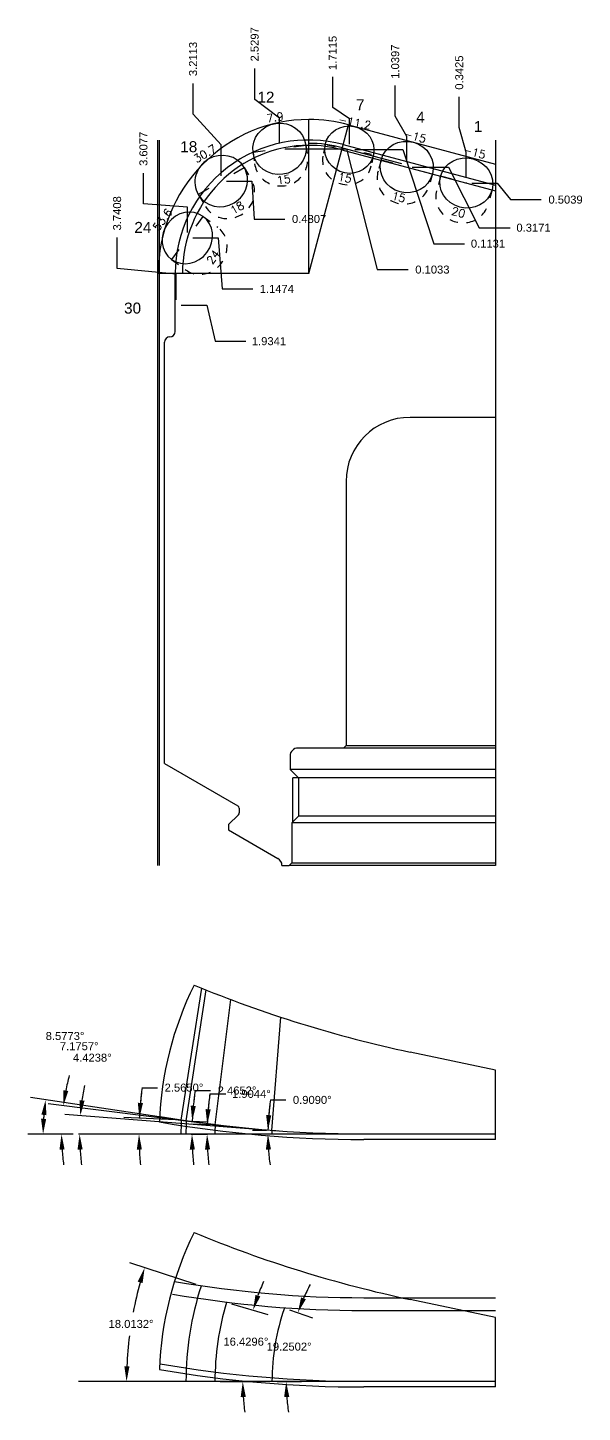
# Model space of a CAD drawing. Header units: inches. Extents: x 97.4 to 144.9, y -24 to -7.6.
# Drawn here: x 110.58 to 117.07, y -23.96 to -7.73 of the extents above; entities that cross this region are included whole.
import ezdxf
from ezdxf.enums import TextEntityAlignment as Align

# ---------------------------------------------------------------- set-up
doc = ezdxf.new("R2010")
doc.units = ezdxf.units.IN
doc.header["$MEASUREMENT"] = 0
doc.linetypes.add('HIDDEN2', pattern=[0.1875, 0.125, -0.0625])
doc.layers.add('Blade_1', color=30, linetype='Continuous', true_color=0xff7f00)
doc.layers.add('Blade_6', color=7, linetype='Continuous', true_color=0xc880f5)
doc.layers.add('Dims', color=4, linetype='Continuous')
doc.styles.add('RomanS', font='romans')
doc.styles.get("Standard").update_dxf_attribs({"font": 'arial.ttf'})
doc.dimstyles.get("Standard").update_dxf_attribs({"dimtxt": 0.09375, "dimasz": 0.18, "dimexe": 0.18, "dimexo": 0.0625, "dimgap": 0.09, "dimtad": 0, "dimtih": 1, "dimtoh": 1, "dimdec": 4, "dimzin": 0, "dimdsep": 46, "dimtxsty": 'Standard', "dimcen": 0.09, "dimadec": 4, "dimazin": 0, "dimtfac": 1, "dimtdec": 4, "dimtofl": 0, "dimtmove": 0, "dimatfit": 3, "dimfxl": 1, "dimtolj": 1, "dimtzin": 0, "dimarcsym": 0})

# ---------------------------------------------------------------- blocks, each defined once
blk = doc.blocks.new('*D39')
at = {"layer": 'Dims', "color": 0, "lineweight": -2, "transparency": 16777216}
for p, q in [((115.775, -9.551), (116.072, -9.551)), ((116.072, -9.551), (116.23, -9.746)), ((116.23, -9.746), (116.59, -9.746))]:
    blk.add_line(p, q, dxfattribs=at)
at = {"layer": 'Dims', "color": 0, "transparency": 16777216, "insert": (116.874, -9.746), "char_height": 0.0938, "attachment_point": 5}
blk.add_mtext('\\A1;0.5039', dxfattribs=at)
blk = doc.blocks.new('*D40')
at = {"layer": 'Dims', "color": 0, "lineweight": -2, "transparency": 16777216}
for p, q in [((115.077, -9.364), (115.504, -9.364)), ((115.504, -9.364), (115.864, -10.075)), ((115.864, -10.075), (116.224, -10.075))]:
    blk.add_line(p, q, dxfattribs=at)
at = {"layer": 'Dims', "color": 0, "transparency": 16777216, "insert": (116.499, -10.075), "char_height": 0.0938, "attachment_point": 5}
blk.add_mtext('\\A1;0.3171', dxfattribs=at)
blk = doc.blocks.new('*D41')
at = {"layer": 'Dims', "color": 0, "lineweight": -2, "transparency": 16777216}
for p, q in [((114.406, -9.16), (114.971, -9.16)), ((114.971, -9.16), (115.331, -10.262)), ((115.331, -10.262), (115.691, -10.262))]:
    blk.add_line(p, q, dxfattribs=at)
at = {"layer": 'Dims', "color": 0, "transparency": 16777216, "insert": (115.966, -10.262), "char_height": 0.0938, "attachment_point": 5}
blk.add_mtext('\\A1;0.1131', dxfattribs=at)
blk = doc.blocks.new('*D42')
at = {"layer": 'Dims', "color": 0, "lineweight": -2, "transparency": 16777216}
for p, q in [((115.63, -8.902), (115.63, -8.542)), ((115.712, -9.191), (115.63, -8.902)), ((115.712, -9.488), (115.712, -9.191))]:
    blk.add_line(p, q, dxfattribs=at)
at = {"layer": 'Dims', "color": 0, "transparency": 16777216, "insert": (115.63, -8.257), "char_height": 0.0938, "attachment_point": 5, "rotation": 90}
blk.add_mtext('\\A1;0.3425', dxfattribs=at)
blk = doc.blocks.new('*D43')
at = {"layer": 'Dims', "color": 0, "lineweight": -2, "transparency": 16777216}
for p, q in [((114.88, -8.769), (114.88, -8.409)), ((115.015, -9.004), (114.88, -8.769)), ((115.015, -9.302), (115.015, -9.004))]:
    blk.add_line(p, q, dxfattribs=at)
at = {"layer": 'Dims', "color": 0, "transparency": 16777216, "insert": (114.88, -8.129), "char_height": 0.0938, "attachment_point": 5, "rotation": 90}
blk.add_mtext('\\A1;1.0397', dxfattribs=at)
blk = doc.blocks.new('*D49')
at = {"layer": 'Dims', "color": 0, "lineweight": -2, "transparency": 16777216}
for p, q in [((113.235, -8.571), (113.235, -8.211)), ((113.525, -8.79), (113.235, -8.571)), ((113.525, -9.088), (113.525, -8.79))]:
    blk.add_line(p, q, dxfattribs=at)
at = {"layer": 'Dims', "color": 0, "transparency": 16777216, "insert": (113.235, -7.926), "char_height": 0.0938, "attachment_point": 5, "rotation": 90}
blk.add_mtext('\\A1;2.5297', dxfattribs=at)
blk = doc.blocks.new('*D50')
at = {"layer": 'Dims', "color": 0, "lineweight": -2, "transparency": 16777216}
for p, q in [((113.587, -9.15), (114.31, -9.15)), ((114.31, -9.15), (114.67, -10.566)), ((114.67, -10.566), (115.03, -10.566))]:
    blk.add_line(p, q, dxfattribs=at)
at = {"layer": 'Dims', "color": 0, "transparency": 16777216, "insert": (115.315, -10.566), "char_height": 0.0938, "attachment_point": 5}
blk.add_mtext('\\A1;0.1033', dxfattribs=at)
blk = doc.blocks.new('*D51')
at = {"layer": 'Blade_1', "color": 0, "lineweight": -2, "transparency": 16777216}
blk.add_line((113.313, -20.646), (111.014, -20.468), dxfattribs=at)
for start, end in [(168.1783, 171.8772), (183.6989, 187.3979)]:
    blk.add_arc((113.974, -20.697), 2.789, start, end, dxfattribs=at)
at = {"layer": 'Blade_1', "color": 0, "transparency": 16777216}
for points in [[(111.243, -20.306), (111.184, -20.3), (111.194, -20.482)], [(111.161, -20.878), (111.221, -20.876), (111.186, -20.697)]]:
    blk.add_solid(points, dxfattribs=at)
at = {"layer": 'Blade_1', "color": 0, "transparency": 16777216, "insert": (111.334, -19.801), "char_height": 0.09375, "attachment_point": 5}
blk.add_mtext('\\A1;4.4238°', dxfattribs=at)
blk = doc.blocks.new('*D52')
at = {"layer": 'Blade_1', "color": 0, "lineweight": -2, "transparency": 16777216}
for p, q in [((113.42, -20.296), (113.6, -20.296)), ((113.375, -20.654), (113.21, -20.652)), ((113.375, -20.697), (113.21, -20.697))]:
    blk.add_line(p, q, dxfattribs=at)
for start, end in [(171.3455, 179.091), (171.3499, 175.2205), (183.8706, 187.7412)]:
    blk.add_arc((116.055, -20.697), 2.665, start, end, dxfattribs=at)
at = {"layer": 'Blade_1', "color": 0, "transparency": 16777216}
for points in [[(113.429, -20.476), (113.369, -20.473), (113.39, -20.655)], [(113.366, -20.878), (113.426, -20.876), (113.39, -20.697)]]:
    blk.add_solid(points, dxfattribs=at)
at = {"layer": 'Blade_1', "color": 0, "transparency": 16777216, "insert": (113.909, -20.296), "char_height": 0.09375, "attachment_point": 5}
blk.add_mtext('\\A1;0.9090°', dxfattribs=at)
blk = doc.blocks.new('*D54')
at = {"layer": 'Dims', "color": 0, "lineweight": -2, "transparency": 16777216}
for p, q in [((112.514, -8.743), (112.514, -8.383)), ((112.843, -9.103), (112.514, -8.743)), ((112.843, -9.465), (112.843, -9.103))]:
    blk.add_line(p, q, dxfattribs=at)
at = {"layer": 'Dims', "color": 0, "transparency": 16777216, "insert": (112.514, -8.098), "char_height": 0.0938, "attachment_point": 5, "rotation": 90}
blk.add_mtext('\\A1;3.2113', dxfattribs=at)
blk = doc.blocks.new('*D55')
at = {"layer": 'Dims', "color": 0, "lineweight": -2, "transparency": 16777216}
for p, q in [((112.906, -9.528), (113.203, -9.528)), ((113.203, -9.528), (113.227, -9.973)), ((113.227, -9.973), (113.587, -9.973))]:
    blk.add_line(p, q, dxfattribs=at)
at = {"layer": 'Dims', "color": 0, "transparency": 16777216, "insert": (113.872, -9.973), "char_height": 0.0938, "attachment_point": 5}
blk.add_mtext('\\A1;0.4807', dxfattribs=at)
blk = doc.blocks.new('*D56')
at = {"layer": 'Blade_1', "color": 0, "lineweight": -2, "transparency": 16777216}
for p, q in [((112.648, -20.572), (110.816, -20.342)), ((111.109, -20.697), (110.794, -20.697))]:
    blk.add_line(p, q, dxfattribs=at)
for start, end in [(165.0824, 168.9534), (183.8709, 187.7419)]:
    blk.add_arc((113.639, -20.697), 2.665, start, end, dxfattribs=at)
at = {"layer": 'Blade_1', "color": 0, "transparency": 16777216}
for points in [[(111.053, -20.191), (110.994, -20.182), (110.995, -20.364)], [(110.95, -20.878), (111.01, -20.876), (110.974, -20.697)]]:
    blk.add_solid(points, dxfattribs=at)
at = {"layer": 'Blade_1', "color": 0, "transparency": 16777216, "insert": (111.181, -19.667), "char_height": 0.09375, "attachment_point": 5}
blk.add_mtext('\\A1;7.1757°', dxfattribs=at)
blk = doc.blocks.new('*D57')
at = {"layer": 'Blade_1', "color": 0, "lineweight": -2, "transparency": 16777216}
for p, q in [((112.711, -20.226), (112.891, -20.226)), ((112.709, -20.586), (112.5, -20.579)), ((112.707, -20.697), (112.498, -20.697))]:
    blk.add_line(p, q, dxfattribs=at)
for start, end in [(171.9846, 178.0956), (171.9867, 175.0412), (183.0544, 186.1089)]:
    blk.add_arc((116.055, -20.697), 3.377, start, end, dxfattribs=at)
at = {"layer": 'Blade_1', "color": 0, "transparency": 16777216}
for points in [[(112.72, -20.407), (112.66, -20.403), (112.68, -20.585)], [(112.653, -20.878), (112.713, -20.876), (112.678, -20.697)]]:
    blk.add_solid(points, dxfattribs=at)
at = {"layer": 'Blade_1', "color": 0, "transparency": 16777216, "insert": (113.196, -20.226), "char_height": 0.09375, "attachment_point": 5}
blk.add_mtext('\\A1;1.9044°', dxfattribs=at)
blk = doc.blocks.new('*D59')
at = {"layer": 'Blade_1', "color": 0, "lineweight": -2, "transparency": 16777216}
for p, q in [((112.352, -20.529), (110.611, -20.266)), ((111.109, -20.697), (110.578, -20.697))]:
    blk.add_line(p, q, dxfattribs=at)
blk.add_arc((113.467, -20.697), 2.709, 175.2303, 176.1925, dxfattribs=at)
at = {"layer": 'Blade_1', "color": 0, "transparency": 16777216}
for points in [[(110.738, -20.468), (110.797, -20.475), (110.788, -20.293)], [(110.794, -20.518), (110.734, -20.516), (110.758, -20.697)]]:
    blk.add_solid(points, dxfattribs=at)
at = {"layer": 'Blade_1', "color": 0, "transparency": 16777216, "insert": (111.015, -19.547), "char_height": 0.09375, "attachment_point": 5}
blk.add_mtext('\\A1;8.5773°', dxfattribs=at)
blk = doc.blocks.new('*D60')
at = {"layer": 'Dims', "color": 0, "lineweight": -2, "transparency": 16777216}
for p, q in [((111.933, -9.795), (111.933, -9.435)), ((112.447, -9.834), (111.933, -9.795)), ((112.447, -10.132), (112.447, -9.834))]:
    blk.add_line(p, q, dxfattribs=at)
at = {"layer": 'Dims', "color": 0, "transparency": 16777216, "insert": (111.933, -9.15), "char_height": 0.0938, "attachment_point": 5, "rotation": 90}
blk.add_mtext('\\A1;3.6077', dxfattribs=at)
blk = doc.blocks.new('*D61')
at = {"layer": 'Dims', "color": 0, "lineweight": -2, "transparency": 16777216}
for p, q in [((112.509, -10.194), (112.807, -10.194)), ((112.807, -10.194), (112.854, -10.792)), ((112.854, -10.792), (113.214, -10.792))]:
    blk.add_line(p, q, dxfattribs=at)
at = {"layer": 'Dims', "color": 0, "transparency": 16777216, "insert": (113.494, -10.792), "char_height": 0.0938, "attachment_point": 5}
blk.add_mtext('\\A1;1.1474', dxfattribs=at)
blk = doc.blocks.new('*D63')
at = {"layer": 'Dims', "color": 0, "lineweight": -2, "transparency": 16777216}
for p, q in [((111.625, -10.551), (111.625, -10.191)), ((112.314, -10.621), (111.625, -10.551)), ((112.314, -10.919), (112.314, -10.621))]:
    blk.add_line(p, q, dxfattribs=at)
at = {"layer": 'Dims', "color": 0, "transparency": 16777216, "insert": (111.625, -9.906), "char_height": 0.0938, "attachment_point": 5, "rotation": 90}
blk.add_mtext('\\A1;3.7408', dxfattribs=at)
blk = doc.blocks.new('*D64')
at = {"layer": 'Dims', "color": 0, "lineweight": -2, "transparency": 16777216}
for p, q in [((112.376, -10.981), (112.674, -10.981)), ((112.674, -10.981), (112.771, -11.405)), ((112.771, -11.405), (113.131, -11.405))]:
    blk.add_line(p, q, dxfattribs=at)
at = {"layer": 'Dims', "color": 0, "transparency": 16777216, "insert": (113.402, -11.405), "char_height": 0.0938, "attachment_point": 5}
blk.add_mtext('\\A1;1.9341', dxfattribs=at)
blk = doc.blocks.new('*D172')
at = {"layer": 'Blade_6', "color": 0, "lineweight": -2, "transparency": 16777216}
for p, q in [((113.643, -22.755), (113.91, -22.848)), ((113.5, -23.597), (113.783, -23.597))]:
    blk.add_line(p, q, dxfattribs=at)
for start, end in [(152.3334, 156.5416), (184.2082, 188.4165)]:
    blk.add_arc((116.055, -23.597), 2.451, start, end, dxfattribs=at)
at = {"layer": 'Blade_6', "color": 0, "transparency": 16777216}
for points in [[(113.834, -22.632), (113.778, -22.61), (113.74, -22.789)], [(113.58, -23.778), (113.64, -23.776), (113.603, -23.597)]]:
    blk.add_solid(points, dxfattribs=at)
at = {"layer": 'Blade_6', "color": 0, "transparency": 16777216, "insert": (113.638, -23.187), "char_height": 0.09375, "attachment_point": 5}
blk.add_mtext('\\A1;19.2502°', dxfattribs=at)
blk = doc.blocks.new('*D173')
at = {"layer": 'Blade_6', "color": 0, "lineweight": -2, "transparency": 16777216}
for p, q in [((112.964, -22.686), (113.389, -22.811)), ((112.832, -23.597), (113.275, -23.597))]:
    blk.add_line(p, q, dxfattribs=at)
for start, end in [(156.5996, 160.085), (183.4854, 186.9708)]:
    blk.add_arc((116.055, -23.597), 2.959, start, end, dxfattribs=at)
at = {"layer": 'Blade_6', "color": 0, "transparency": 16777216}
for points in [[(113.301, -22.598), (113.244, -22.58), (113.216, -22.76)], [(113.071, -23.778), (113.131, -23.776), (113.095, -23.597)]]:
    blk.add_solid(points, dxfattribs=at)
at = {"layer": 'Blade_6', "color": 0, "transparency": 16777216, "insert": (113.132, -23.129), "char_height": 0.09375, "attachment_point": 5}
blk.add_mtext('\\A1;16.4296°', dxfattribs=at)
blk = doc.blocks.new('*D174')
at = {"color": 0, "lineweight": -2, "transparency": 16777216}
for p, q in [((112.549, -22.457), (111.775, -22.206)), ((112.368, -23.597), (111.555, -23.597))]:
    blk.add_line(p, q, dxfattribs=at)
for start, end in [(164.3745, 169.1364), (172.8409, 177.6124)]:
    blk.add_arc((116.055, -23.597), 4.32, start, end, dxfattribs=at)
at = {"color": 0, "transparency": 16777216}
for points in [[(111.866, -22.425), (111.923, -22.442), (111.947, -22.261)], [(111.769, -23.418), (111.709, -23.416), (111.735, -23.597)]]:
    blk.add_solid(points, dxfattribs=at)
at = {"color": 0, "transparency": 16777216, "insert": (111.788, -22.921), "char_height": 0.09375, "attachment_point": 5}
blk.add_mtext('\\A1;18.0132°', dxfattribs=at)
blk = doc.blocks.new('*D190')
at = {"color": 0, "lineweight": -2, "transparency": 16777216}
for p, q in [((112.538, -20.186), (112.718, -20.186)), ((112.496, -20.544), (112.684, -20.552)), ((112.493, -20.697), (112.681, -20.697))]:
    blk.add_line(p, q, dxfattribs=at)
for start, end in [(171.7287, 177.5348), (171.7306, 174.6327), (182.9021, 185.8042)]:
    blk.add_arc((116.055, -20.697), 3.554, start, end, dxfattribs=at)
at = {"color": 0, "transparency": 16777216}
for points in [[(112.546, -20.367), (112.486, -20.362), (112.504, -20.544)], [(112.475, -20.878), (112.535, -20.876), (112.501, -20.697)]]:
    blk.add_solid(points, dxfattribs=at)
at = {"color": 0, "transparency": 16777216, "insert": (113.028, -20.186), "char_height": 0.09375, "attachment_point": 5}
blk.add_mtext('\\A1;2.4652°', dxfattribs=at)
blk = doc.blocks.new('*D191')
at = {"color": 0, "lineweight": -2, "transparency": 16777216}
for p, q in [((111.917, -20.152), (112.097, -20.152)), ((112.313, -20.529), (111.705, -20.502)), ((112.309, -20.697), (111.701, -20.697))]:
    blk.add_line(p, q, dxfattribs=at)
for start, end in [(172.4913, 177.435), (172.4924, 174.9637), (182.4713, 184.9426)]:
    blk.add_arc((116.055, -20.697), 4.174, start, end, dxfattribs=at)
at = {"color": 0, "transparency": 16777216}
for points in [[(111.927, -20.333), (111.867, -20.329), (111.885, -20.51)], [(111.855, -20.878), (111.915, -20.876), (111.881, -20.697)]]:
    blk.add_solid(points, dxfattribs=at)
at = {"color": 0, "transparency": 16777216, "insert": (112.407, -20.152), "char_height": 0.09375, "attachment_point": 5}
blk.add_mtext('\\A1;2.5650°', dxfattribs=at)
blk = doc.blocks.new('1613@20')
for p, q in [((-0.17, 0), (-0.312, 0)), ((0.171, 0), (0.312, 0))]:
    blk.add_line(p, q)
at = {"color": 8, "linetype": 'HIDDEN2', "ltscale": 0.5}
blk.add_line((-0.312, 0), (-0.312, -0.178), dxfattribs=at)
at = {"color": 8, "linetype": 'HIDDEN2', "ltscale": 0.5, "flags": 128}
blk.add_lwpolyline([(0.312, 0), (0.312, -0.178)], dxfattribs=at)
blk.add_ellipse((0, 0), major_axis=(-0.312, 0), ratio=0.939693, start_param=-3.141592653589793, end_param=3.141592653589793)
at = {"color": 8, "linetype": 'HIDDEN2', "ltscale": 0.5}
blk.add_ellipse((0, -0.178), major_axis=(-0.312, 0), ratio=0.939693, start_param=0, end_param=3.141593, dxfattribs=at)
at = {"style": 'RomanS'}
blk.add_text('20', height=0.094, dxfattribs=at).set_placement((0, -0.356), align=Align.MIDDLE_CENTER)
blk.add_attdef('ANG', text='', height=0.094, dxfattribs=at).set_placement((0, 0.298), align=Align.BOTTOM_CENTER)
blk = doc.blocks.new('1613@15')
for p, q in [((-0.17, 0), (-0.312, 0)), ((0.171, 0), (0.312, 0))]:
    blk.add_line(p, q)
at = {"color": 8, "linetype": 'HIDDEN2', "ltscale": 0.5}
blk.add_line((-0.312, 0), (-0.312, -0.135), dxfattribs=at)
at = {"color": 8, "linetype": 'HIDDEN2', "ltscale": 0.5, "flags": 128}
blk.add_lwpolyline([(0.312, 0), (0.312, -0.135)], dxfattribs=at)
blk.add_ellipse((0, 0), major_axis=(-0.312, 0), ratio=0.965926, start_param=-3.141592653589793, end_param=3.141592653589793)
at = {"color": 8, "linetype": 'HIDDEN2', "ltscale": 0.5}
blk.add_ellipse((0, -0.135), major_axis=(-0.312, 0), ratio=0.965926, start_param=0, end_param=3.141593, dxfattribs=at)
at = {"style": 'RomanS'}
blk.add_text('15', height=0.094, dxfattribs=at).set_placement((0, -0.364), align=Align.MIDDLE_CENTER)
blk.add_attdef('ANG', text='', height=0.094, dxfattribs=at).set_placement((0, 0.298), align=Align.BOTTOM_CENTER)
blk = doc.blocks.new('14513@15')
at = {"color": 8, "linetype": 'HIDDEN2', "ltscale": 0.5}
blk.add_line((-0.288, 0), (-0.288, -0.135), dxfattribs=at)
for p, q in [((-0.17, 0), (-0.265, 0)), ((0.171, 0), (0.264, 0))]:
    blk.add_line(p, q)
at = {"color": 8, "linetype": 'HIDDEN2', "ltscale": 0.5, "flags": 128}
blk.add_lwpolyline([(0.288, 0), (0.288, -0.135)], dxfattribs=at)
blk.add_ellipse((0, 0), major_axis=(0.288, 0), ratio=0.965927)
at = {"color": 8, "linetype": 'HIDDEN2', "ltscale": 0.5}
blk.add_ellipse((0, -0.135), major_axis=(0.288, 0), ratio=0.965927, start_param=3.141593, end_param=6.283185, dxfattribs=at)
at = {"style": 'RomanS'}
blk.add_text('15', height=0.094, dxfattribs=at).set_placement((0.013, -0.333), align=Align.MIDDLE_CENTER)
blk.add_attdef('ANG', text='', height=0.094, dxfattribs=at).set_placement((0, 0.251), align=Align.BOTTOM_CENTER)
blk = doc.blocks.new('1613@18')
for p, q in [((-0.17, 0), (-0.312, 0)), ((0.171, 0), (0.312, 0))]:
    blk.add_line(p, q)
at = {"color": 8, "linetype": 'HIDDEN2', "ltscale": 0.5}
blk.add_line((-0.312, 0), (-0.312, -0.159), dxfattribs=at)
at = {"color": 8, "linetype": 'HIDDEN2', "ltscale": 0.5, "flags": 128}
blk.add_lwpolyline([(0.312, 0), (0.312, -0.159)], dxfattribs=at)
at = {"extrusion": (0, 0, -1)}
blk.add_ellipse((0, 0), major_axis=(-0.312, 0), ratio=0.95104, start_param=-3.141592653589793, end_param=3.141592653589793, dxfattribs=at)
at = {"color": 8, "linetype": 'HIDDEN2', "ltscale": 0.5}
blk.add_ellipse((0, -0.161), major_axis=(0.312, 0), ratio=0.953717, start_param=3.141593, end_param=6.283185, dxfattribs=at)
at = {"style": 'RomanS'}
blk.add_text('18', height=0.094, dxfattribs=at).set_placement((0, -0.364), align=Align.MIDDLE_CENTER)
blk.add_attdef('ANG', text='', height=0.094, dxfattribs=at).set_placement((0, 0.298), align=Align.BOTTOM_CENTER)
blk = doc.blocks.new('1613@24')
for p, q in [((-0.17, 0), (-0.313, 0)), ((0.171, 0), (0.312, 0))]:
    blk.add_line(p, q)
at = {"color": 8, "linetype": 'HIDDEN2', "ltscale": 0.5}
blk.add_line((-0.313, 0), (-0.313, -0.212), dxfattribs=at)
at = {"color": 8, "linetype": 'HIDDEN2', "ltscale": 0.5, "flags": 128}
blk.add_lwpolyline([(0.312, 0), (0.312, -0.212)], dxfattribs=at)
blk.add_ellipse((0, 0), major_axis=(-0.312, 0), ratio=0.913536, start_param=3.141593, end_param=9.424778)
at = {"color": 8, "linetype": 'HIDDEN2', "ltscale": 0.5}
blk.add_ellipse((0, -0.212), major_axis=(-0.312, 0), ratio=0.910656, start_param=0, end_param=3.141593, dxfattribs=at)
at = {"style": 'RomanS'}
blk.add_text('24', height=0.094, dxfattribs=at).set_placement((0, -0.376), align=Align.MIDDLE_CENTER)
blk.add_attdef('ANG', text='', height=0.094, dxfattribs=at).set_placement((0, 0.287), align=Align.BOTTOM_CENTER)

msp = doc.modelspace()

# ---------------------------------------------------------------- linework, layer by layer
for p, q in [((113.86713, -10.60946), (113.86713, -8.80761)), ((113.86713, -10.60946), (114.33348, -8.86901)), ((114.33348, -8.86901), (116.05463, -9.33018)), ((112.09713, -9.04696), (112.09713, -17.54696)), ((112.11713, -9.04696), (112.11713, -17.54696)), ((116.05463, -9.04696), (116.05463, -17.54696)), ((114.27153, -9.1002), (116.05463, -9.57798)), ((115.7121, -9.54444), (115.7121, -9.55091)), ((113.86713, -10.60946), (112.09713, -10.60946)), ((112.30463, -11.29178), (112.30463, -10.60946)), ((112.17963, -16.35428), (112.17963, -11.41678)), ((116.05463, -12.29696), (115.05463, -12.29696)), ((114.30463, -13.04696), (114.30463, -16.14071)), ((114.27338, -16.17196), (113.74213, -16.17196)), ((114.30463, -16.14071), (114.27338, -16.17196)), ((116.05463, -16.17196), (114.27338, -16.17196)), ((114.30463, -16.14071), (116.05463, -16.14071)), ((112.17963, -16.35428), (113.039, -16.85044)), ((113.64838, -16.26571), (113.64838, -16.42196)), ((116.05463, -16.42196), (113.64838, -16.42196)), ((113.64838, -16.42196), (113.74728, -16.52086)), ((113.74728, -16.52086), (113.67963, -16.52086)), ((113.67963, -17.03876), (113.67963, -16.52086)), ((116.05463, -16.52086), (113.74728, -16.52086)), ((113.74728, -16.52086), (113.74728, -16.97111)), ((113.04547, -16.95364), (112.92963, -17.06949)), ((113.05463, -16.8775), (113.05463, -16.93154)), ((113.74728, -16.97111), (113.67143, -17.04696)), ((116.05463, -16.97111), (113.74728, -16.97111)), ((112.92963, -17.06949), (112.92963, -17.13199)), ((112.92963, -17.13199), (113.50775, -17.46577)), ((116.05463, -17.04696), (113.67143, -17.04696)), ((113.67143, -17.04696), (113.67143, -17.51571)), ((113.67143, -17.51571), (113.64018, -17.54696)), ((113.67143, -17.51571), (116.05463, -17.51571)), ((113.55463, -17.54696), (113.64018, -17.54696)), ((116.05463, -17.54696), (113.64018, -17.54696)), ((112.37545, -20.53218), (112.6153, -18.98645)), ((116.05463, -19.947), (115.05463, -19.73444)), ((116.05463, -20.697), (116.05463, -19.947)), ((112.32604, -20.52451), (112.42486, -20.53985)), ((116.05463, -20.7595), (114.51253, -20.7595)), ((116.05463, -20.7595), (116.05463, -20.697)), ((116.05463, -22.84703), (115.05463, -22.63448)), ((116.05463, -23.59703), (116.05463, -22.84703)), ((116.05463, -23.65953), (114.51253, -23.65953)), ((116.05463, -23.65953), (116.05463, -23.59703))]:
    msp.add_line(p, q)
at = {"color": 1}
for p, q in [((114.25535, -9.16057), (116.05463, -9.64268)), ((114.25748, -9.15265), (114.26037, -9.15343)), ((114.26135, -9.13818), (114.95446, -9.3239)), ((114.51253, -20.697), (111.17149, -20.697)), ((114.51253, -23.59703), (111.17149, -23.59703))]:
    msp.add_line(p, q, dxfattribs=at)
for points in [[(116.05463, -20.697), (114.51253, -20.697, -0.04296551), (112.13042, -20.49192)], [(116.05463, -22.61703), (114.51253, -22.61703, -0.04296551), (112.29792, -22.42638, -0.04296551)], [(116.05463, -22.76703), (114.51253, -22.76703, -0.04296551), (112.27228, -22.57417, -0.04296551)], [(116.05463, -23.59703), (114.51253, -23.59703, -0.04296551), (112.13042, -23.39196)]]:
    msp.add_lwpolyline(points, format="xyb")
for centre, radius, start, end in [((113.86713, -10.60946), 1.80185, 75.000039, 90.000035), ((113.86713, -10.60946), 1.5625, 75, 180), ((112.24213, -11.41678), 0.0625, 90, 180), ((112.24213, -11.29178), 0.0625, 270, 0), ((115.05463, -13.04696), 0.75, 90, 180), ((113.74213, -16.26571), 0.09375, 90, 180), ((113.02338, -16.8775), 0.03125, 0, 60), ((113.02338, -16.93154), 0.03125, 315, 0), ((113.46088, -17.54696), 0.09375, 0, 60), ((116.05463, -20.697), 3.9375, 153.658483, 177.911502), ((118.06934, -5.5513), 14.5, 247.523693, 258), ((114.51253, -6.7595), 14, 260.159083, 270), ((116.05463, -20.697), 3.68287, 177.435028, 180), ((116.05463, -23.59703), 3.9375, 153.658483, 177.911502), ((118.06934, -8.45134), 14.5, 247.523693, 258), ((116.05463, -23.59703), 3.62414, 161.986835, 180), ((114.51253, -9.65953), 14, 260.159083, 270)]:
    msp.add_arc(centre, radius, start, end)
for radius, start in [(1.52318, 74.999999), (1.5, 74.999998)]:
    msp.add_arc((113.86713, -10.60946), radius, start, 90, dxfattribs=at)
msp.add_ellipse((113.86713, -10.60946), major_axis=(0, 1.80185), ratio=0.97677342, start_param=0, end_param=1.57079864)
msp.add_ellipse((113.86713, -10.60946), major_axis=(0, -1.5), ratio=0.985244, start_param=3.14159265, end_param=4.71238898, dxfattribs=at)
at = {"layer": 'Blade_1'}
for p, q in [((112.43384, -20.54111), (112.66529, -19.00664)), ((112.77156, -20.58784), (112.95637, -19.11992)), ((113.43748, -20.65547), (113.54034, -19.32585)), ((112.41407, -20.53813), (112.45362, -20.5441)), ((112.70955, -20.58003), (112.83357, -20.59564)), ((112.7166, -20.58095), (112.84063, -20.5965)), ((113.49979, -20.66029), (113.37516, -20.65065)), ((113.56367, -20.6648), (113.439, -20.65573))]:
    msp.add_line(p, q, dxfattribs=at)
for radius, start in [(3.62414, 177.534818), (3.28488, 178.095627), (2.61748, 179.091035)]:
    msp.add_arc((116.05463, -20.697), radius, start, 180, dxfattribs=at)
at = {"layer": 'Blade_6'}
for radius, start in [(3.28488, 163.570363), (2.61748, 160.749839)]:
    msp.add_arc((116.05463, -23.59703), radius, start, 180, dxfattribs=at)

# ---------------------------------------------------------------- block references
at = {"layer": 'Blade_1'}
for name, p, rotation, values in [('1613@15', (113.52496, -9.15022), 7.9, {'ANG': '7.9'}), ('14513@15', (114.34308, -9.16008), 348.8, {'ANG': '-11.2'}), ('1613@15', (115.01496, -9.36411), 345, {'ANG': '-15'}), ('1613@18', (112.84337, -9.52766), 30.7, {'ANG': '30.7'}), ('1613@20', (115.7121, -9.55091), 345, {'ANG': '-15'}), ('1613@24', (112.44697, -10.19436), 53.59999999999999, {'ANG': '53.6'})]:
    msp.add_blockref(name, p, dxfattribs=dict(at, rotation=rotation)).add_auto_attribs(values)

# ---------------------------------------------------------------- texts
for s, height, p in [('12', 0.128574, (113.26671, -8.60951)), ('7', 0.12857, (114.42114, -8.6976)), ('4', 0.12857, (115.12566, -8.84455)), ('1', 0.12857, (115.8016, -8.95271)), ('18', 0.128574, (112.3634, -9.18958)), ('24', 0.128574, (111.82623, -10.13523)), ('30', 0.128574, (111.70571, -11.08094))]:
    msp.add_text(s, height=height, dxfattribs=at).set_placement(p)

# ---------------------------------------------------------------- dimensions: what is measured, and where the dimension line sits
for base, center, p1, p2, picture, middle in [((111.88156, -20.63472), (116.05463, -20.697), (112.37545, -20.53218), (112.37176, -20.697), '*D191', (112.40709, -20.15161)), ((112.500915, -20.646026), (116.054625, -20.696996), (112.433843, -20.541114), (112.430489, -20.696996), '*D190', (113.027729, -20.185707)), ((111.829425, -22.698263), (116.054625, -23.597033), (112.608124, -22.476322), (112.430489, -23.597033), '*D174', (111.788151, -22.920788))]:
    dim = msp.add_angular_dim_3p(base=base, center=center, p1=p1, p2=p2, dimstyle='Standard')
    dim.commit()
    dim.dimension.update_dxf_attribs({"geometry": picture, "text_midpoint": middle})
for base, line1, line2, picture, middle in [((110.76157041, -20.56186495), ((114.51252537, -20.69699649), (111.17148846, -20.69699649)), ((112.41406663, -20.5381313), (112.45361925, -20.54409702)), '*D59', (111.01455444, -19.54665209)), ((110.976163, -20.585784), ((114.512525, -20.696996), (111.171488, -20.696996)), ((112.709551, -20.580028), (112.833572, -20.595642)), '*D56', (111.180875, -19.667173)), ((111.1864775, -20.6252337), ((114.5125254, -20.6969965), (111.1714885, -20.6969965)), ((113.4997896, -20.6602943), (113.375162, -20.6506526)), '*D51', (111.3335116, -19.80072))]:
    dim = msp.add_angular_dim_2l(base=base, line1=line1, line2=line2, dimstyle='Standard', dxfattribs=at)
    dim.commit()
    dim.dimension.update_dxf_attribs({"geometry": picture, "text_midpoint": middle, "dimtype": 162})
for base, p1, p2, picture, middle in [((112.677966, -20.659584), (112.771561, -20.587835), (112.769747, -20.696996), '*D57', (113.195748, -20.226126)), ((113.389634, -20.682904), (113.437476, -20.655473), (113.437146, -20.696996), '*D52', (113.909352, -20.295972))]:
    dim = msp.add_angular_dim_3p(base=base, center=(116.054625, -20.696996), p1=p1, p2=p2, dimstyle='Standard', dxfattribs=at)
    dim.commit()
    dim.dimension.update_dxf_attribs({"geometry": picture, "text_midpoint": middle})
at = {"layer": 'Blade_6'}
dim = msp.add_angular_dim_3p(base=(113.108695, -23.31459), center=(116.054625, -23.597033), p1=(112.903876, -22.667946), p2=(112.769747, -23.597033), dimstyle='Standard', dxfattribs=at)
dim.commit()
dim.dimension.update_dxf_attribs({"geometry": '*D173', "text_midpoint": (113.132487, -23.128643), "dimtype": 165})
dim = msp.add_angular_dim_3p(base=(113.66458, -23.052561), center=(116.054625, -23.597033), p1=(113.583495, -22.734068), p2=(113.437146, -23.597033), dimstyle='Standard', dxfattribs=at)
dim.commit()
dim.dimension.update_dxf_attribs({"geometry": '*D172', "text_midpoint": (113.637854, -23.187179)})
at = {"layer": 'Dims'}
for feature_location, offset, dtype, origin, picture, middle in [((113.52496, -9.15022), (-0.28953, 0.93872), 1, (116.05463, -9.04696), '*D49', (113.23543, -7.9261)), ((112.84337, -9.52766), (-0.32929, 1.1449), 1, (116.05463, -9.04696), '*D54', (112.51408, -8.09819)), ((115.01496, -9.36411), (-0.13523, 0.95531), 1, (116.05463, -9.04696), '*D43', (114.87972, -8.12861)), ((115.7121, -9.55091), (-0.08205, 1.00896), 1, (116.05463, -9.04696), '*D42', (115.63005, -8.257)), ((112.31379, -10.98104), (-0.68906, 0.79014), 1, (116.05463, -9.04696), '*D63', (111.62473, -9.90623)), ((112.44697, -10.19436), (-0.51426, 0.75969), 1, (116.05463, -9.04696), '*D60', (111.93271, -9.1501)), ((112.31379, -10.98104), (0.81699, -0.42396), 0, (116.05463, -9.04696), '*D64', (113.40192, -11.40499)), ((112.44697, -10.19436), (0.76685, -0.59719), 0, (116.05463, -9.04696), '*D61', (113.49381, -10.79154)), ((112.84337, -9.52766), (0.74358, -0.44494), 0, (116.05463, -9.04696), '*D55', (113.87155, -9.97259)), ((113.52496, -9.15022), (1.50543, -1.41557), 0, (116.05463, -9.04696), '*D50', (115.31499, -10.56578)), ((114.34308, -9.16008), (1.34749, -1.10208), 0, (116.05463, -9.04696), '*D41', (115.96612, -10.26216)), ((115.014956, -9.364106), (1.208761, -0.711138), 0, (116.054625, -9.04696), '*D40', (116.499266, -10.075244)), ((115.712103, -9.550906), (0.877612, -0.194935), 0, (116.054625, -9.04696), '*D39', (116.874409, -9.745841))]:
    dim = msp.add_ordinate_dim(feature_location=feature_location, offset=offset, dtype=dtype, origin=origin, dimstyle='Standard', dxfattribs=at)
    dim.commit()
    dim.dimension.update_dxf_attribs({"geometry": picture, "text_midpoint": middle})
msp.add_ordinate_dim(feature_location=(114.343076, -9.160077), offset=(-0.194335, 0.852081), dtype=1, origin=(116.054625, -9.04696), dimstyle='Standard', dxfattribs=at).render()

doc.saveas('drawing.dxf')
